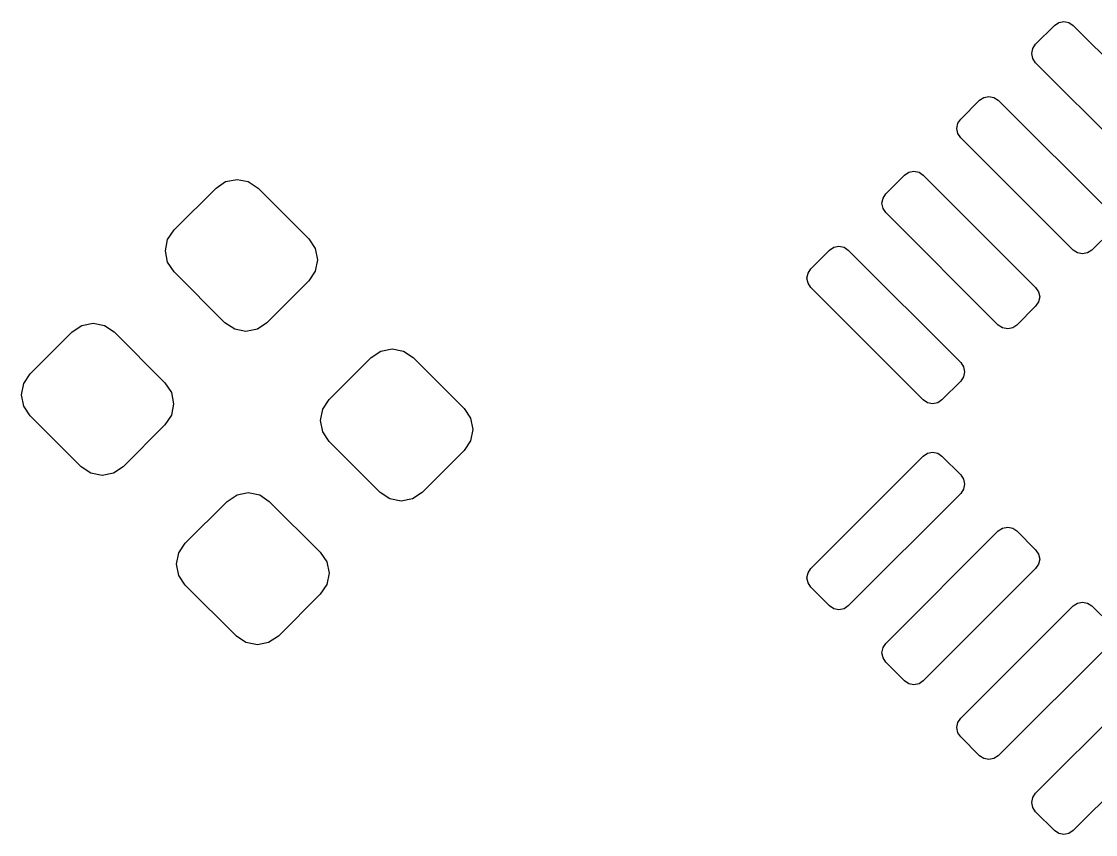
# Model space of a CAD drawing. Extents: x -21 to 350, y -103 to 34.
# Drawn here: x 250.97 to 256.04, y 21.61 to 25.44 of the extents above; entities that cross this region are included whole.
import ezdxf

# ---------------------------------------------------------------- set-up
doc = ezdxf.new("R2010")
doc.units = 0
doc.layers.add('BLACK', color=7, linetype='CONTINUOUS')

msp = doc.modelspace()

# ---------------------------------------------------------------- linework, layer by layer
at = {"layer": 'BLACK', "linetype": 'CONTINUOUS'}
for p, q in [((255.843, 25.4253), (255.863, 25.4389)), ((255.863, 25.4389), (255.887, 25.4437)), ((255.887, 25.4437), (255.911, 25.4389)), ((255.911, 25.4389), (255.931, 25.4253)), ((255.754, 25.337), (255.843, 25.4253)), ((255.931, 25.4253), (256.461, 24.895)), ((255.736, 25.2928), (255.741, 25.3167)), ((255.741, 25.2689), (255.736, 25.2928)), ((255.741, 25.3167), (255.754, 25.337)), ((255.754, 25.2486), (255.741, 25.2689)), ((256.285, 24.7182), (255.754, 25.2486)), ((255.489, 25.0718), (255.509, 25.0853)), ((255.509, 25.0853), (255.533, 25.0901)), ((255.533, 25.0901), (255.557, 25.0853)), ((255.557, 25.0853), (255.577, 25.0718)), ((255.401, 24.9834), (255.489, 25.0718)), ((255.577, 25.0718), (256.108, 24.5415)), ((255.387, 24.9631), (255.401, 24.9834)), ((255.382, 24.9392), (255.387, 24.9631)), ((255.387, 24.9153), (255.382, 24.9392)), ((255.401, 24.895), (255.387, 24.9153)), ((255.931, 24.3647), (255.401, 24.895)), ((255.136, 24.7182), (255.156, 24.7318)), ((255.156, 24.7318), (255.18, 24.7365)), ((255.18, 24.7365), (255.204, 24.7318)), ((255.204, 24.7318), (255.224, 24.7182)), ((251.887, 24.6576), (251.932, 24.688)), ((251.932, 24.688), (251.986, 24.6986)), ((251.986, 24.6986), (252.039, 24.688)), ((252.039, 24.688), (252.085, 24.6576)), ((255.047, 24.6299), (255.136, 24.7182)), ((255.224, 24.7182), (255.754, 24.1879)), ((251.689, 24.4596), (251.887, 24.6576)), ((252.085, 24.6576), (252.325, 24.4172)), ((255.034, 24.6096), (255.047, 24.6299)), ((255.029, 24.5857), (255.034, 24.6096)), ((255.034, 24.5617), (255.029, 24.5857)), ((255.047, 24.5415), (255.034, 24.5617)), ((255.577, 24.0111), (255.047, 24.5415)), ((251.658, 24.4142), (251.689, 24.4596)), ((256.108, 24.4531), (256.019, 24.3647)), ((251.648, 24.3606), (251.658, 24.4142)), ((252.325, 24.4172), (252.355, 24.3718)), ((254.782, 24.3647), (254.802, 24.3782)), ((254.802, 24.3782), (254.826, 24.383)), ((254.826, 24.383), (254.85, 24.3782)), ((254.85, 24.3782), (254.87, 24.3647)), ((251.658, 24.307), (251.648, 24.3606)), ((252.355, 24.3718), (252.366, 24.3182)), ((254.694, 24.2763), (254.782, 24.3647)), ((254.87, 24.3647), (255.401, 23.8344)), ((255.951, 24.3511), (255.931, 24.3647)), ((255.975, 24.3464), (255.951, 24.3511)), ((255.999, 24.3511), (255.975, 24.3464)), ((256.019, 24.3647), (255.999, 24.3511)), ((251.689, 24.2616), (251.658, 24.307)), ((252.366, 24.3182), (252.355, 24.2646)), ((254.68, 24.256), (254.694, 24.2763)), ((251.929, 24.0212), (251.689, 24.2616)), ((252.355, 24.2646), (252.325, 24.2192)), ((254.675, 24.2321), (254.68, 24.256)), ((254.68, 24.2082), (254.675, 24.2321)), ((252.325, 24.2192), (252.127, 24.0212)), ((254.694, 24.1879), (254.68, 24.2082)), ((255.224, 23.6576), (254.694, 24.1879)), ((255.754, 24.1879), (255.768, 24.1676)), ((255.768, 24.1676), (255.773, 24.1437)), ((255.773, 24.1437), (255.768, 24.1198)), ((255.754, 24.0995), (255.666, 24.0111)), ((255.768, 24.1198), (255.754, 24.0995)), ((251.975, 23.9909), (251.929, 24.0212)), ((252.127, 24.0212), (252.082, 23.9909)), ((251.01, 23.7808), (251.208, 23.9788)), ((251.208, 23.9788), (251.253, 24.0091)), ((251.253, 24.0091), (251.307, 24.0198)), ((251.307, 24.0198), (251.36, 24.0091)), ((251.36, 24.0091), (251.406, 23.9788)), ((251.406, 23.9788), (251.646, 23.7384)), ((252.028, 23.9802), (251.975, 23.9909)), ((252.082, 23.9909), (252.028, 23.9802)), ((255.598, 23.9976), (255.577, 24.0111)), ((255.622, 23.9928), (255.598, 23.9976)), ((255.646, 23.9976), (255.622, 23.9928)), ((255.666, 24.0111), (255.646, 23.9976)), ((252.619, 23.8576), (252.665, 23.888)), ((252.665, 23.888), (252.718, 23.8986)), ((252.718, 23.8986), (252.772, 23.888)), ((252.772, 23.888), (252.817, 23.8576)), ((252.421, 23.6596), (252.619, 23.8576)), ((252.817, 23.8576), (253.058, 23.6172)), ((255.401, 23.8344), (255.414, 23.8141)), ((250.98, 23.7354), (251.01, 23.7808)), ((255.414, 23.8141), (255.419, 23.7902)), ((255.419, 23.7902), (255.414, 23.7662)), ((250.969, 23.6818), (250.98, 23.7354)), ((251.646, 23.7384), (251.677, 23.693)), ((255.401, 23.746), (255.312, 23.6576)), ((255.414, 23.7662), (255.401, 23.746)), ((250.98, 23.6282), (250.969, 23.6818)), ((251.677, 23.693), (251.687, 23.6394)), ((251.01, 23.5828), (250.98, 23.6282)), ((251.687, 23.6394), (251.677, 23.5858)), ((252.391, 23.6142), (252.421, 23.6596)), ((253.058, 23.6172), (253.088, 23.5718)), ((255.244, 23.644), (255.224, 23.6576)), ((255.268, 23.6393), (255.244, 23.644)), ((255.292, 23.644), (255.268, 23.6393)), ((255.312, 23.6576), (255.292, 23.644)), ((251.25, 23.3424), (251.01, 23.5828)), ((251.677, 23.5858), (251.646, 23.5404)), ((252.38, 23.5606), (252.391, 23.6142)), ((253.088, 23.5718), (253.099, 23.5182)), ((251.646, 23.5404), (251.448, 23.3424)), ((252.391, 23.507), (252.38, 23.5606)), ((253.099, 23.5182), (253.088, 23.4646)), ((252.421, 23.4616), (252.391, 23.507)), ((253.088, 23.4646), (253.058, 23.4192)), ((252.662, 23.2212), (252.421, 23.4616)), ((253.058, 23.4192), (252.86, 23.2212)), ((254.694, 22.8621), (255.224, 23.3924)), ((255.224, 23.3924), (255.244, 23.406)), ((255.244, 23.406), (255.268, 23.4107)), ((255.268, 23.4107), (255.292, 23.406)), ((255.292, 23.406), (255.312, 23.3924)), ((255.312, 23.3924), (255.401, 23.304)), ((251.296, 23.312), (251.25, 23.3424)), ((251.349, 23.3014), (251.296, 23.312)), ((251.403, 23.312), (251.349, 23.3014)), ((251.448, 23.3424), (251.403, 23.312)), ((255.401, 23.304), (255.414, 23.2838)), ((255.414, 23.2838), (255.419, 23.2598)), ((251.986, 23.2091), (252.039, 23.2198)), ((252.039, 23.2198), (252.093, 23.2091)), ((252.707, 23.1909), (252.662, 23.2212)), ((252.86, 23.2212), (252.814, 23.1909)), ((255.401, 23.2156), (254.87, 22.6853)), ((255.414, 23.2359), (255.401, 23.2156)), ((255.419, 23.2598), (255.414, 23.2359)), ((251.742, 22.9808), (251.94, 23.1788)), ((251.94, 23.1788), (251.986, 23.2091)), ((252.093, 23.2091), (252.138, 23.1788)), ((252.138, 23.1788), (252.379, 22.9384)), ((252.761, 23.1802), (252.707, 23.1909)), ((252.814, 23.1909), (252.761, 23.1802)), ((255.598, 23.0524), (255.622, 23.0572)), ((255.622, 23.0572), (255.646, 23.0524)), ((255.047, 22.5085), (255.577, 23.0389)), ((255.577, 23.0389), (255.598, 23.0524)), ((255.646, 23.0524), (255.666, 23.0389)), ((255.666, 23.0389), (255.754, 22.9505)), ((251.712, 22.9354), (251.742, 22.9808)), ((251.701, 22.8818), (251.712, 22.9354)), ((252.379, 22.9384), (252.409, 22.893)), ((255.754, 22.9505), (255.768, 22.9302)), ((255.768, 22.9302), (255.773, 22.9063)), ((255.773, 22.9063), (255.768, 22.8824)), ((251.712, 22.8282), (251.701, 22.8818)), ((252.409, 22.893), (252.42, 22.8394)), ((254.68, 22.8418), (254.694, 22.8621)), ((255.754, 22.8621), (255.224, 22.3318)), ((255.768, 22.8824), (255.754, 22.8621)), ((251.742, 22.7828), (251.712, 22.8282)), ((252.42, 22.8394), (252.409, 22.7858)), ((254.675, 22.8179), (254.68, 22.8418)), ((254.68, 22.794), (254.675, 22.8179)), ((251.983, 22.5424), (251.742, 22.7828)), ((252.409, 22.7858), (252.379, 22.7404)), ((254.694, 22.7737), (254.68, 22.794)), ((254.782, 22.6853), (254.694, 22.7737)), ((252.379, 22.7404), (252.181, 22.5424)), ((255.951, 22.6989), (255.975, 22.7036)), ((255.975, 22.7036), (255.999, 22.6989)), ((254.802, 22.6718), (254.782, 22.6853)), ((254.826, 22.667), (254.802, 22.6718)), ((254.85, 22.6718), (254.826, 22.667)), ((254.87, 22.6853), (254.85, 22.6718)), ((255.401, 22.155), (255.931, 22.6853)), ((255.931, 22.6853), (255.951, 22.6989)), ((255.999, 22.6989), (256.019, 22.6853)), ((256.019, 22.6853), (256.108, 22.5969)), ((252.028, 22.512), (251.983, 22.5424)), ((252.082, 22.5014), (252.028, 22.512)), ((252.135, 22.512), (252.082, 22.5014)), ((252.181, 22.5424), (252.135, 22.512)), ((255.034, 22.4883), (255.047, 22.5085)), ((256.108, 22.5085), (255.577, 21.9782)), ((255.029, 22.4643), (255.034, 22.4883)), ((255.034, 22.4404), (255.029, 22.4643)), ((255.047, 22.4201), (255.034, 22.4404)), ((255.136, 22.3318), (255.047, 22.4201)), ((255.156, 22.3182), (255.136, 22.3318)), ((255.18, 22.3135), (255.156, 22.3182)), ((255.204, 22.3182), (255.18, 22.3135)), ((255.224, 22.3318), (255.204, 22.3182)), ((255.754, 21.8014), (256.285, 22.3318)), ((255.387, 22.1347), (255.401, 22.155)), ((256.461, 22.155), (255.931, 21.6247)), ((255.382, 22.1108), (255.387, 22.1347)), ((255.387, 22.0869), (255.382, 22.1108)), ((255.401, 22.0666), (255.387, 22.0869)), ((255.489, 21.9782), (255.401, 22.0666)), ((255.509, 21.9647), (255.489, 21.9782)), ((255.533, 21.9599), (255.509, 21.9647)), ((255.557, 21.9647), (255.533, 21.9599)), ((255.577, 21.9782), (255.557, 21.9647)), ((255.741, 21.7812), (255.754, 21.8014)), ((255.736, 21.7572), (255.741, 21.7812)), ((255.741, 21.7333), (255.736, 21.7572)), ((255.754, 21.713), (255.741, 21.7333)), ((255.843, 21.6247), (255.754, 21.713)), ((255.863, 21.6111), (255.843, 21.6247)), ((255.887, 21.6063), (255.863, 21.6111)), ((255.911, 21.6111), (255.887, 21.6063)), ((255.931, 21.6247), (255.911, 21.6111))]:
    msp.add_line(p, q, dxfattribs=at)

doc.saveas('drawing.dxf')
